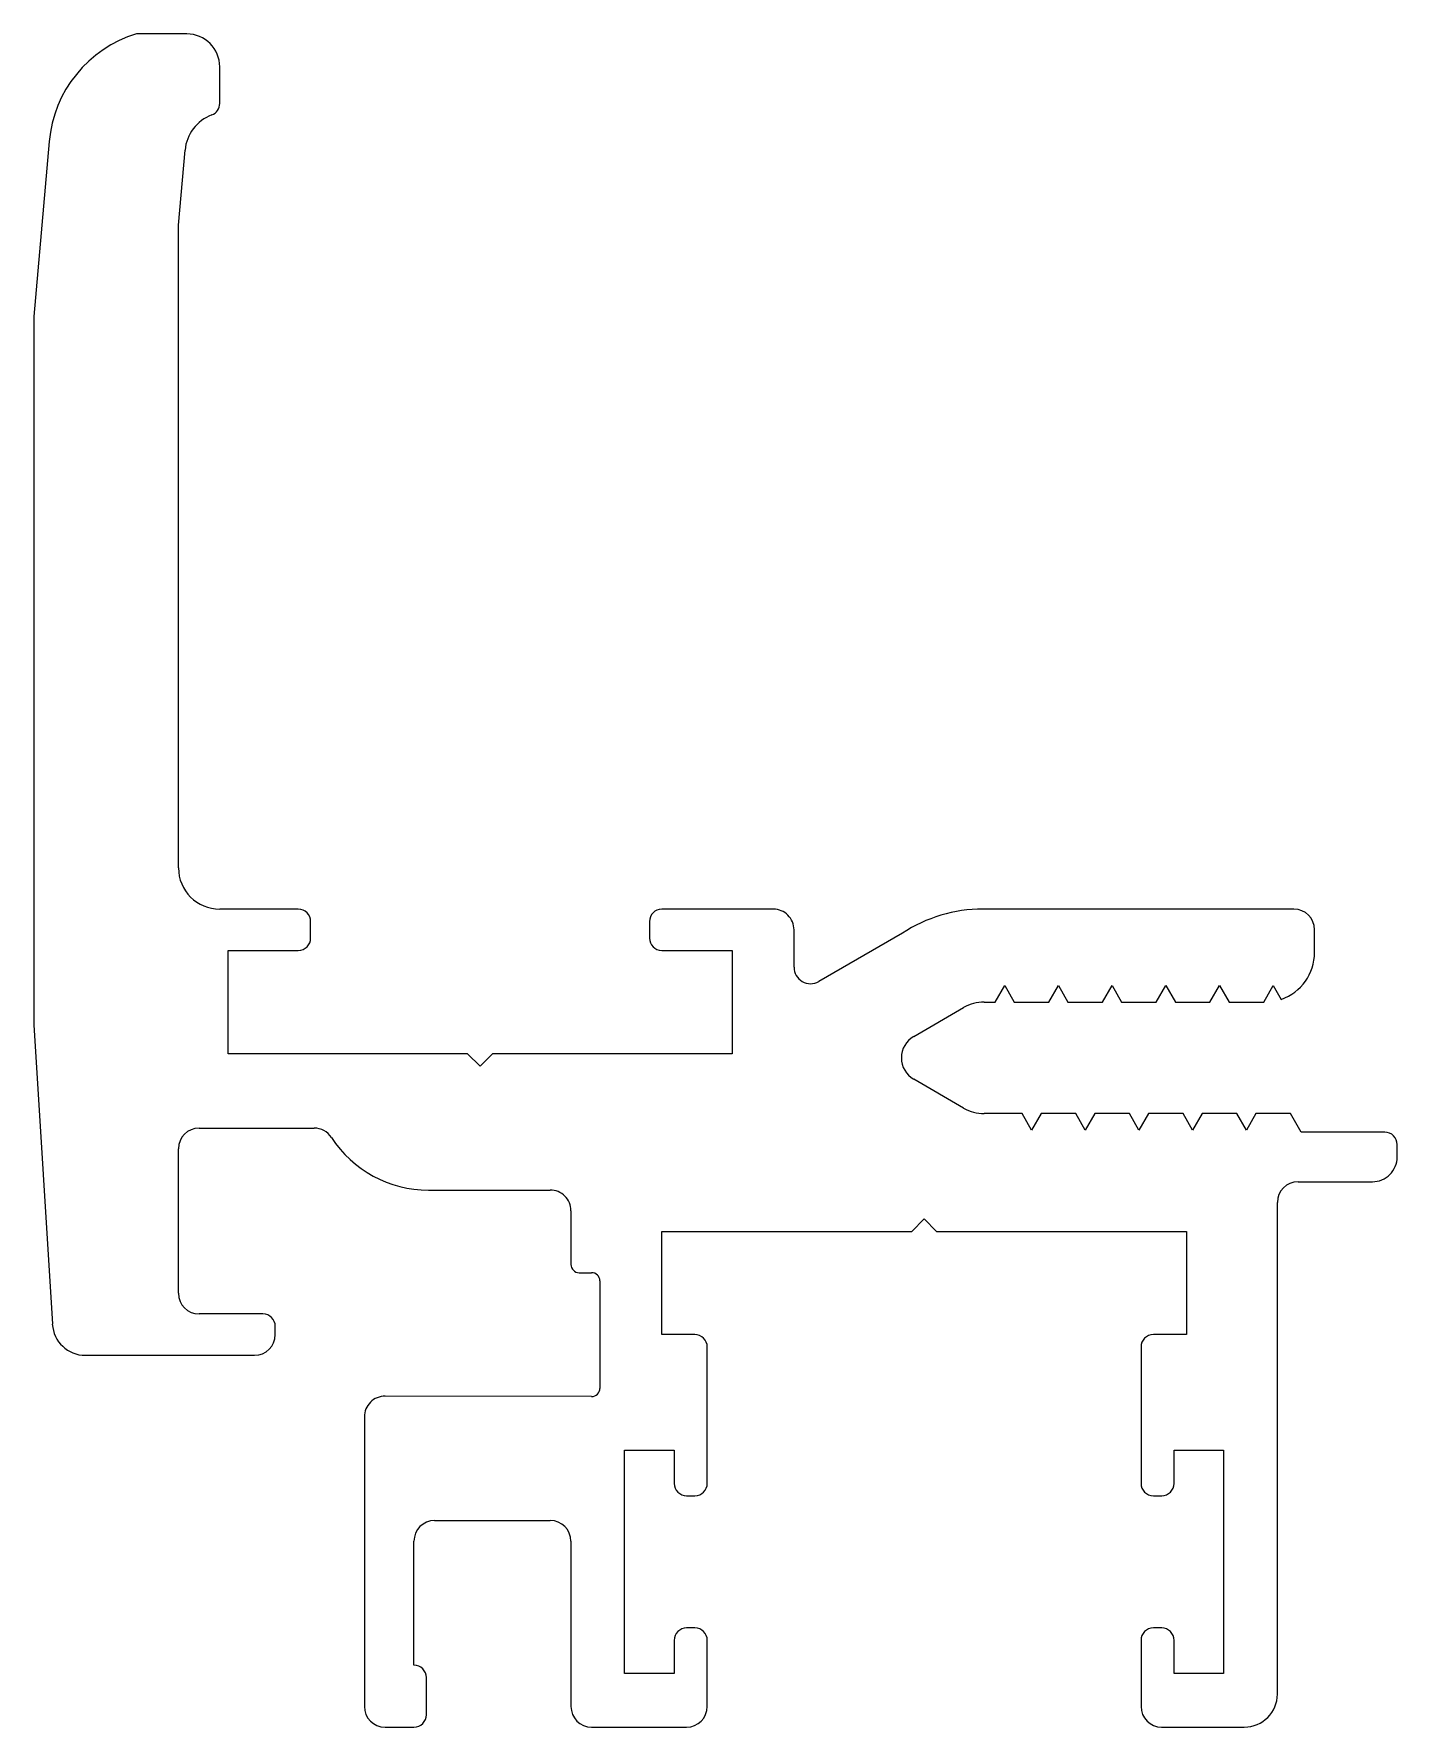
# Model space of a CAD drawing. Extents: x 937.8 to 970.8, y 391.2 to 432.2.
import ezdxf

# ---------------------------------------------------------------- set-up
doc = ezdxf.new("R2010")
doc.units = 0
doc.layers.add('OLCU', color=242, linetype='CONTINUOUS')

msp = doc.modelspace()

# ---------------------------------------------------------------- linework, layer by layer
at = {"layer": 'OLCU', "color": 0}
for p, q in [((941.516, 432.163), (940.299, 432.163)), ((942.316, 430.481), (942.316, 431.363)), ((938.186, 429.555), (937.816, 425.323)), ((941.316, 427.53), (941.475, 429.35)), ((941.316, 411.978), (941.316, 427.53)), ((937.816, 425.323), (937.816, 408.178)), ((944.216, 410.978), (942.316, 410.978)), ((944.516, 410.278), (944.516, 410.678)), ((952.716, 410.678), (952.716, 410.278)), ((955.716, 410.978), (953.016, 410.978)), ((968.316, 410.978), (960.789, 410.978)), ((956.216, 409.572), (956.216, 410.478)), ((958.84, 410.394), (956.816, 409.225)), ((968.816, 409.928), (968.816, 410.478)), ((942.516, 409.978), (944.216, 409.978)), ((942.516, 407.478), (942.516, 409.978)), ((953.016, 409.978), (954.716, 409.978)), ((954.716, 409.978), (954.716, 407.478)), ((961.085, 408.728), (961.316, 409.128)), ((961.316, 409.128), (961.547, 408.728)), ((962.385, 408.728), (962.616, 409.128)), ((962.616, 409.128), (962.847, 408.728)), ((963.685, 408.728), (963.916, 409.128)), ((963.916, 409.128), (964.147, 408.728)), ((964.985, 408.728), (965.216, 409.128)), ((965.216, 409.128), (965.447, 408.728)), ((966.285, 408.728), (966.516, 409.128)), ((966.516, 409.128), (966.747, 408.728)), ((967.585, 408.728), (967.816, 409.128)), ((967.816, 409.128), (968.008, 408.794)), ((960.822, 408.728), (961.085, 408.728)), ((961.547, 408.728), (962.385, 408.728)), ((962.847, 408.728), (963.685, 408.728)), ((964.147, 408.728), (964.985, 408.728)), ((965.447, 408.728), (966.285, 408.728)), ((966.747, 408.728), (967.585, 408.728)), ((959.116, 407.897), (960.322, 408.594)), ((937.816, 408.178), (938.263, 400.929)), ((948.316, 407.478), (942.516, 407.478)), ((948.616, 407.178), (948.316, 407.478)), ((948.916, 407.478), (948.616, 407.178)), ((954.716, 407.478), (948.916, 407.478)), ((960.322, 406.162), (959.116, 406.858)), ((961.735, 406.028), (960.822, 406.028)), ((961.966, 405.628), (961.735, 406.028)), ((962.197, 406.028), (961.966, 405.628)), ((963.035, 406.028), (962.197, 406.028)), ((963.266, 405.628), (963.035, 406.028)), ((963.497, 406.028), (963.266, 405.628)), ((964.335, 406.028), (963.497, 406.028)), ((964.566, 405.628), (964.335, 406.028)), ((964.797, 406.028), (964.566, 405.628)), ((965.635, 406.028), (964.797, 406.028)), ((965.866, 405.628), (965.635, 406.028)), ((966.097, 406.028), (965.866, 405.628)), ((966.935, 406.028), (966.097, 406.028)), ((967.166, 405.628), (966.935, 406.028)), ((967.397, 406.028), (967.166, 405.628)), ((968.235, 406.028), (967.397, 406.028)), ((968.495, 405.578), (968.235, 406.028)), ((941.816, 405.678), (944.6, 405.678)), ((970.516, 405.578), (968.495, 405.578)), ((941.316, 401.678), (941.316, 405.178)), ((970.816, 404.978), (970.816, 405.278)), ((947.366, 404.178), (950.316, 404.178)), ((968.416, 404.378), (970.216, 404.378)), ((967.916, 391.978), (967.916, 403.878)), ((950.816, 403.678), (950.816, 402.378)), ((959.066, 403.178), (959.366, 403.478)), ((959.366, 403.478), (959.666, 403.178)), ((953.016, 400.678), (953.016, 403.178)), ((953.016, 403.178), (959.066, 403.178)), ((959.666, 403.178), (965.716, 403.178)), ((965.716, 403.178), (965.716, 400.678)), ((951.016, 402.178), (951.316, 402.178)), ((951.516, 401.978), (951.516, 399.378)), ((943.359, 401.178), (941.816, 401.178)), ((943.659, 400.678), (943.659, 400.878)), ((953.816, 400.678), (953.016, 400.678)), ((965.716, 400.678), (964.916, 400.678)), ((939.061, 400.178), (943.159, 400.178)), ((954.116, 397.078), (954.116, 400.378)), ((964.616, 400.378), (964.616, 397.078)), ((951.316, 399.178), (946.317, 399.189)), ((945.816, 398.689), (945.816, 391.678)), ((952.116, 392.478), (952.116, 397.878)), ((952.116, 397.878), (953.316, 397.878)), ((953.316, 397.878), (953.316, 397.078)), ((965.416, 397.078), (965.416, 397.878)), ((965.416, 397.878), (966.616, 397.878)), ((966.616, 397.878), (966.616, 392.478)), ((953.616, 396.778), (953.816, 396.778)), ((964.916, 396.778), (965.116, 396.778)), ((947.516, 396.178), (950.316, 396.178)), ((947.016, 392.678), (947.016, 395.678)), ((950.816, 395.678), (950.816, 391.678)), ((953.816, 393.578), (953.616, 393.578)), ((965.116, 393.578), (964.916, 393.578)), ((953.316, 393.278), (953.316, 392.478)), ((954.116, 391.678), (954.116, 393.278)), ((964.616, 393.278), (964.616, 391.678)), ((965.416, 392.478), (965.416, 393.278)), ((947.316, 391.478), (947.316, 392.378)), ((953.316, 392.478), (952.116, 392.478)), ((966.616, 392.478), (965.416, 392.478)), ((946.316, 391.178), (947.016, 391.178)), ((951.314, 391.178), (953.616, 391.178)), ((965.114, 391.178), (967.116, 391.178))]:
    msp.add_line(p, q, dxfattribs=at)
for centre, radius, start, end in [((941.175, 429.294), 3, 106.9708, 174.9999), ((941.516, 431.363), 0.8, 360, 89.9999), ((942.016, 430.481), 0.3, 290.508, 0.0012), ((942.471, 429.263), 1, 110.508, 174.9999), ((942.316, 411.978), 1, 180, 270), ((944.216, 410.678), 0.3, 0.0004, 89.999), ((953.016, 410.678), 0.3, 90, 180), ((955.716, 410.478), 0.5, 0, 90.0011), ((960.789, 407.433), 3.545, 90.0001, 123.3435), ((968.316, 410.478), 0.5, 0.0003, 89.9997), ((944.216, 410.278), 0.3, 270, 0), ((953.016, 410.278), 0.3, 180.0004, 269.9996), ((967.616, 409.928), 1.2, 289.1058, 360), ((956.616, 409.572), 0.4, 180, 300), ((960.822, 407.728), 1, 89.9996, 120.0001), ((959.416, 407.378), 0.6, 119.9998, 239.9998), ((960.822, 407.028), 1, 240, 270), ((941.816, 405.178), 0.5, 90, 180), ((944.6, 405.178), 0.5, 33.0554, 90), ((947.366, 406.978), 2.8, 213.0554, 270.0003), ((970.516, 405.278), 0.3, 0.0004, 89.9996), ((970.216, 404.978), 0.6, 270, 0.0004), ((950.316, 403.678), 0.5, 359.9999, 90.0001), ((968.416, 403.878), 0.5, 90, 180), ((951.016, 402.378), 0.2, 180, 269.9997), ((951.316, 401.978), 0.2, 359.9998, 89.999), ((941.816, 401.678), 0.5, 180, 270), ((939.061, 400.978), 0.8, 183.5294, 270), ((943.359, 400.878), 0.3, 0.0008, 89.9987), ((943.159, 400.678), 0.5, 270, 359.9847), ((953.816, 400.378), 0.3, 0, 90.0006), ((964.916, 400.378), 0.3, 90.0002, 179.9992), ((951.316, 399.378), 0.2, 269.9991, 0.0001), ((946.316, 398.689), 0.5, 89.8701, 180.0007), ((953.616, 397.078), 0.3, 180, 270), ((953.816, 397.078), 0.3, 270, 360), ((964.916, 397.078), 0.3, 180.0001, 269.9999), ((965.116, 397.078), 0.3, 270, 0), ((947.516, 395.678), 0.5, 90, 180), ((950.316, 395.678), 0.5, 0, 90), ((953.616, 393.278), 0.3, 90, 179.9994), ((953.816, 393.278), 0.3, 0.0001, 89.9999), ((964.916, 393.278), 0.3, 90, 179.9994), ((965.116, 393.278), 0.3, 0.0002, 89.9998), ((947.016, 392.378), 0.3, 359.9997, 90.001), ((967.116, 391.978), 0.8, 270, 360), ((946.316, 391.678), 0.5, 180, 270), ((947.016, 391.478), 0.3, 270, 359.999), ((951.316, 391.678), 0.5, 180, 269.765), ((953.616, 391.678), 0.5, 270, 0), ((965.116, 391.678), 0.5, 180, 269.7635)]:
    msp.add_arc(centre, radius, start, end, dxfattribs=at)

doc.saveas('drawing.dxf')
